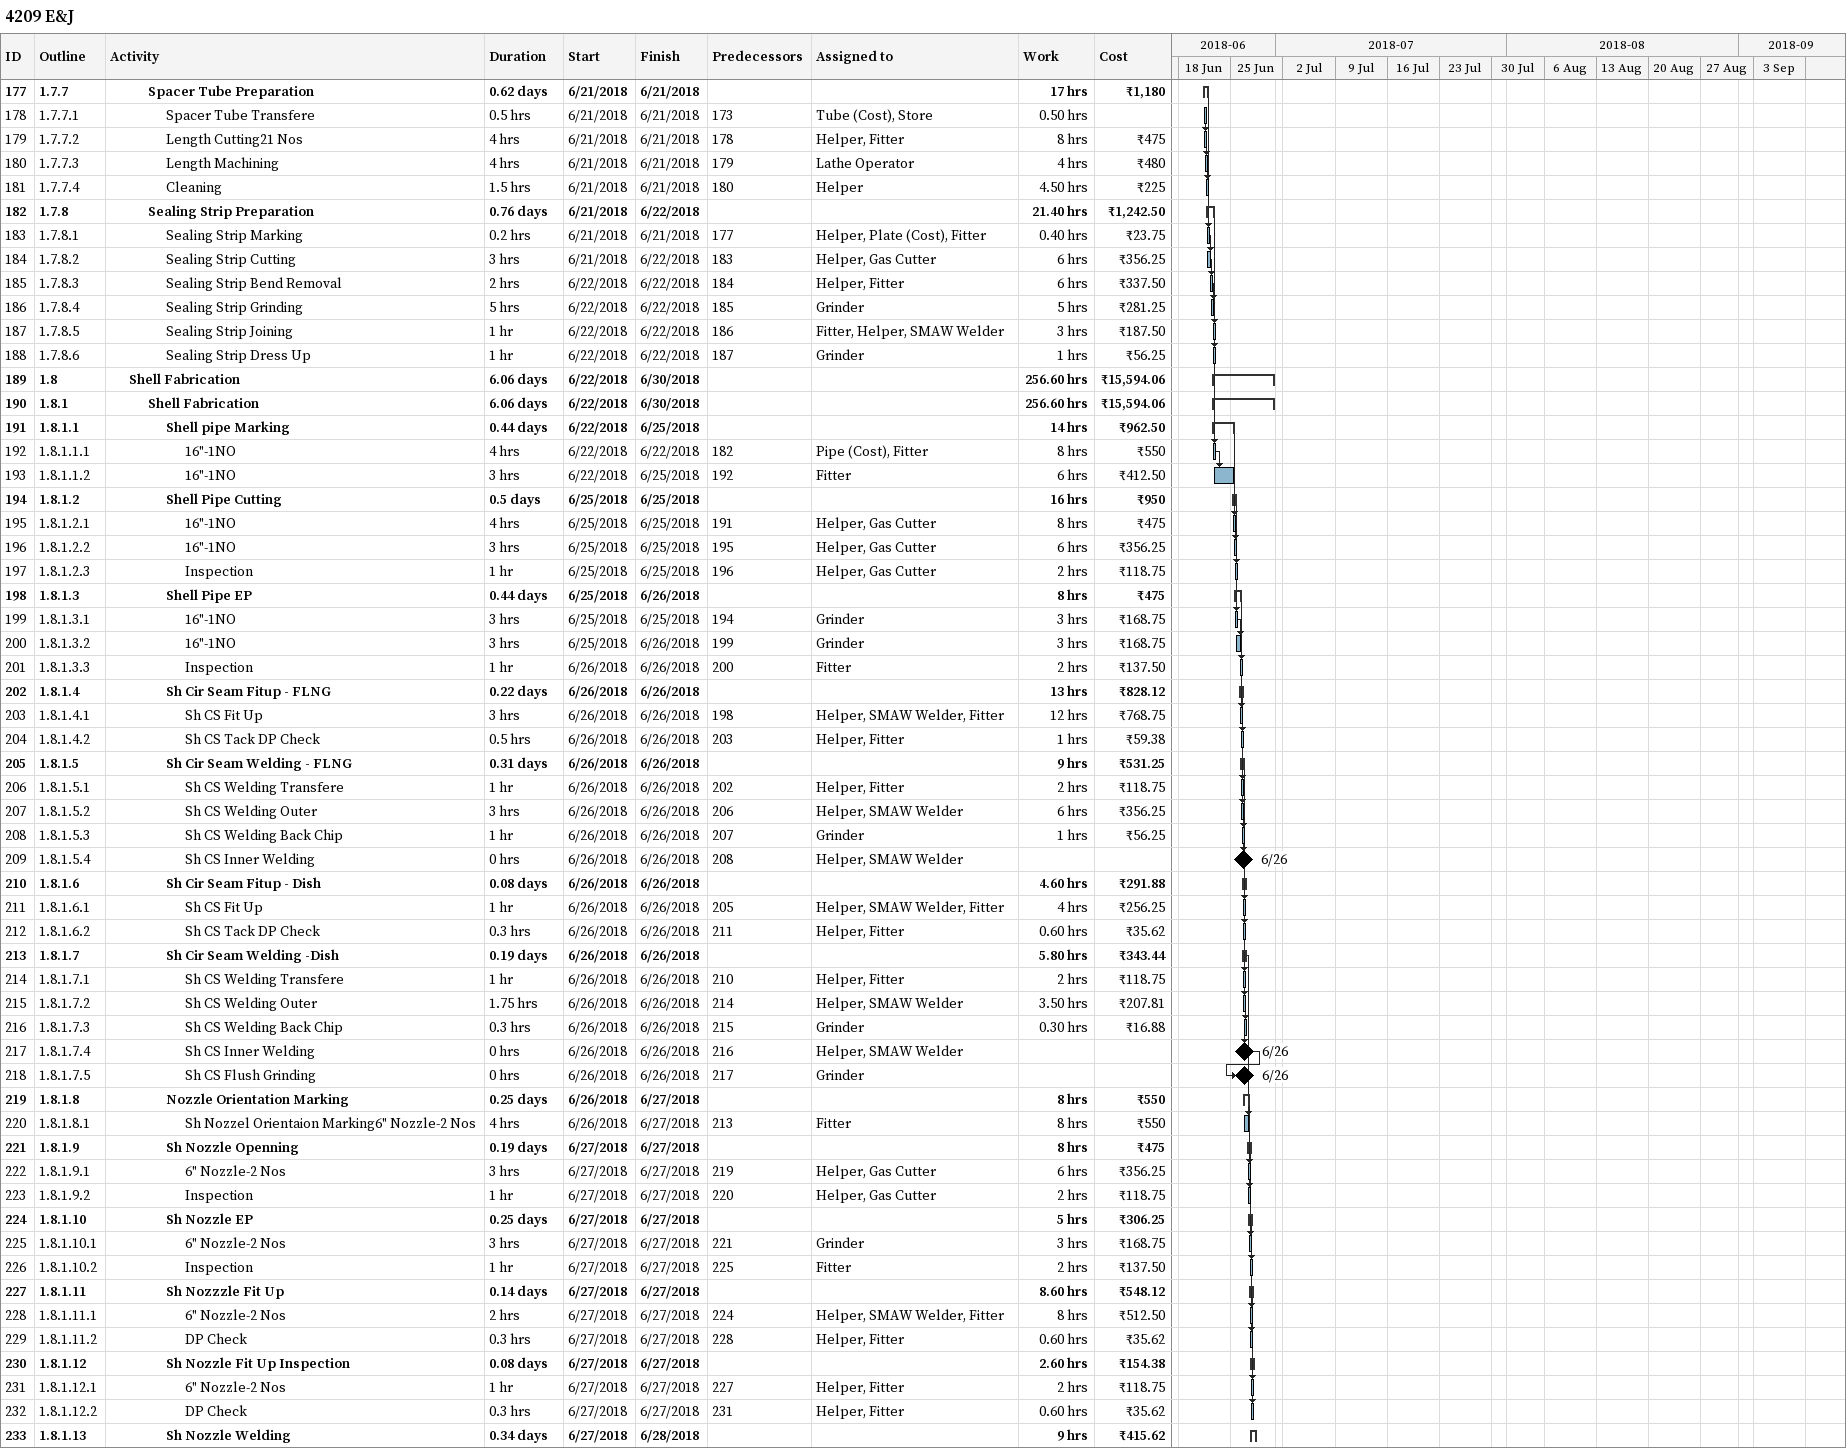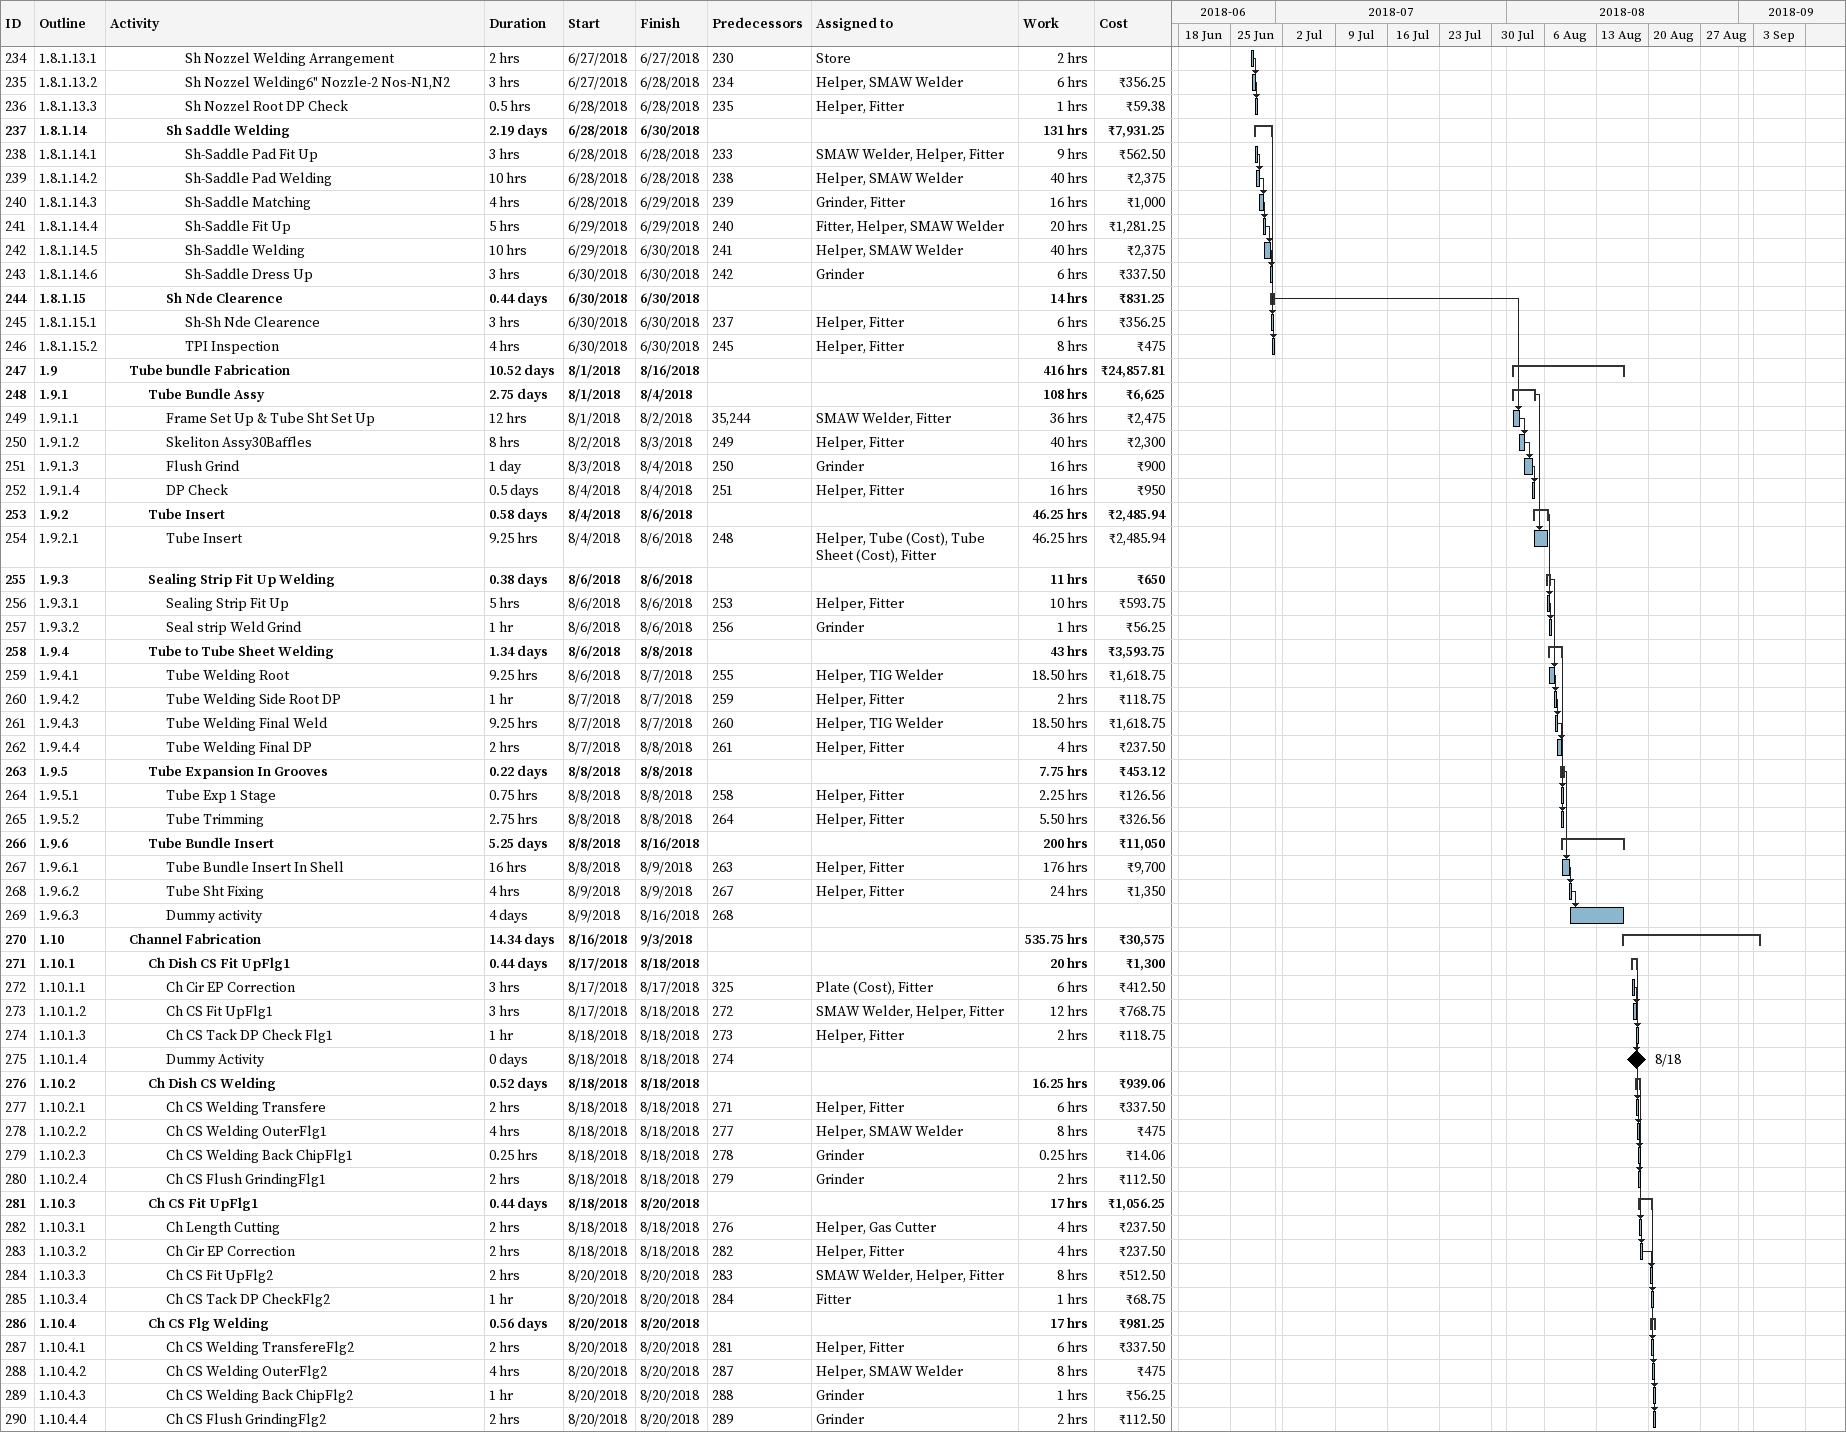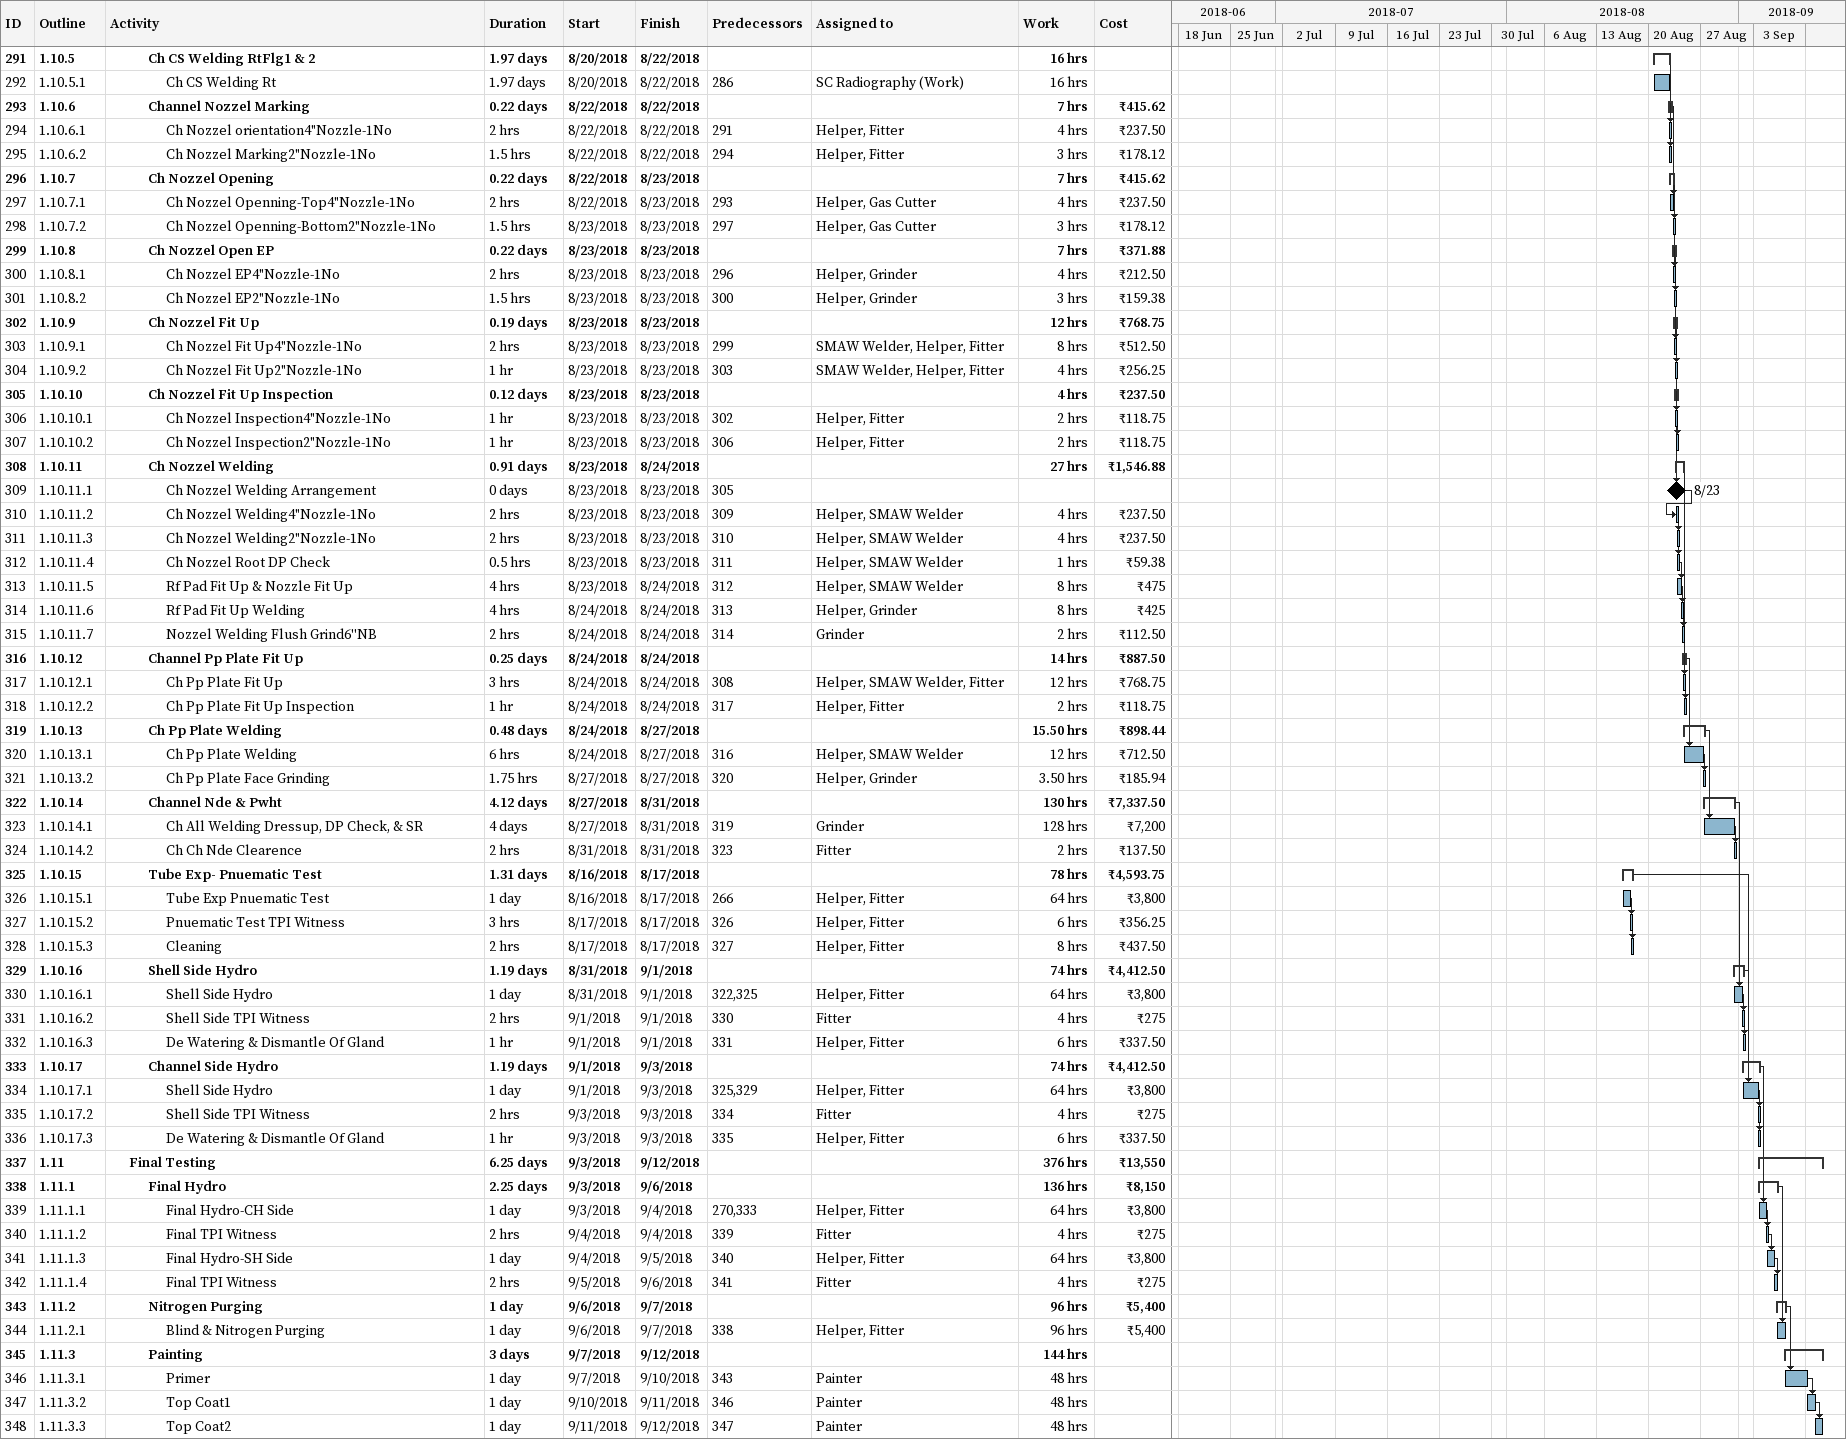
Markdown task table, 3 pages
4209 E&J

| ID | WBS | Task | Duration | Start | Finish | Predecessors | Resources | Work (h) | Cost (₹) |
|---|---|---|---|---|---|---|---|---|---|
| 177 | 1.7.7 | **Spacer Tube Preparation** | 0.62d | 2018-06-21 | 2018-06-21 |  |  | 17 | 1180 |
| 178 | 1.7.7.1 | Spacer Tube Transfere | 0.5h | 2018-06-21 | 2018-06-21 | 173 | Tube (Cost), Store | 0.50 |  |
| 179 | 1.7.7.2 | Length Cutting21 Nos | 4h | 2018-06-21 | 2018-06-21 | 178 | Helper, Fitter | 8 | 475 |
| 180 | 1.7.7.3 | Length Machining | 4h | 2018-06-21 | 2018-06-21 | 179 | Lathe Operator | 4 | 480 |
| 181 | 1.7.7.4 | Cleaning | 1.5h | 2018-06-21 | 2018-06-21 | 180 | Helper | 4.50 | 225 |
| 182 | 1.7.8 | **Sealing Strip Preparation** | 0.76d | 2018-06-21 | 2018-06-22 |  |  | 21.40 | 1242.50 |
| 183 | 1.7.8.1 | Sealing Strip Marking | 0.2h | 2018-06-21 | 2018-06-21 | 177 | Helper, Plate (Cost), Fitter | 0.40 | 23.75 |
| 184 | 1.7.8.2 | Sealing Strip Cutting | 3h | 2018-06-21 | 2018-06-22 | 183 | Helper, Gas Cutter | 6 | 356.25 |
| 185 | 1.7.8.3 | Sealing Strip Bend Removal | 2h | 2018-06-22 | 2018-06-22 | 184 | Helper, Fitter | 6 | 337.50 |
| 186 | 1.7.8.4 | Sealing Strip Grinding | 5h | 2018-06-22 | 2018-06-22 | 185 | Grinder | 5 | 281.25 |
| 187 | 1.7.8.5 | Sealing Strip Joining | 1h | 2018-06-22 | 2018-06-22 | 186 | Fitter, Helper, SMAW Welder | 3 | 187.50 |
| 188 | 1.7.8.6 | Sealing Strip Dress Up | 1h | 2018-06-22 | 2018-06-22 | 187 | Grinder | 1 | 56.25 |
| 189 | 1.8 | **Shell Fabrication** | 6.06d | 2018-06-22 | 2018-06-30 |  |  | 256.60 | 15594.06 |
| 190 | 1.8.1 | **Shell Fabrication** | 6.06d | 2018-06-22 | 2018-06-30 |  |  | 256.60 | 15594.06 |
| 191 | 1.8.1.1 | **Shell pipe Marking** | 0.44d | 2018-06-22 | 2018-06-25 |  |  | 14 | 962.50 |
| 192 | 1.8.1.1.1 | 16"-1NO | 4h | 2018-06-22 | 2018-06-22 | 182 | Pipe (Cost), Fitter | 8 | 550 |
| 193 | 1.8.1.1.2 | 16"-1NO | 3h | 2018-06-22 | 2018-06-25 | 192 | Fitter | 6 | 412.50 |
| 194 | 1.8.1.2 | **Shell Pipe Cutting** | 0.5d | 2018-06-25 | 2018-06-25 |  |  | 16 | 950 |
| 195 | 1.8.1.2.1 | 16"-1NO | 4h | 2018-06-25 | 2018-06-25 | 191 | Helper, Gas Cutter | 8 | 475 |
| 196 | 1.8.1.2.2 | 16"-1NO | 3h | 2018-06-25 | 2018-06-25 | 195 | Helper, Gas Cutter | 6 | 356.25 |
| 197 | 1.8.1.2.3 | Inspection | 1h | 2018-06-25 | 2018-06-25 | 196 | Helper, Gas Cutter | 2 | 118.75 |
| 198 | 1.8.1.3 | **Shell Pipe EP** | 0.44d | 2018-06-25 | 2018-06-26 |  |  | 8 | 475 |
| 199 | 1.8.1.3.1 | 16"-1NO | 3h | 2018-06-25 | 2018-06-25 | 194 | Grinder | 3 | 168.75 |
| 200 | 1.8.1.3.2 | 16"-1NO | 3h | 2018-06-25 | 2018-06-26 | 199 | Grinder | 3 | 168.75 |
| 201 | 1.8.1.3.3 | Inspection | 1h | 2018-06-26 | 2018-06-26 | 200 | Fitter | 2 | 137.50 |
| 202 | 1.8.1.4 | **Sh Cir Seam Fitup - FLNG** | 0.22d | 2018-06-26 | 2018-06-26 |  |  | 13 | 828.12 |
| 203 | 1.8.1.4.1 | Sh CS Fit Up | 3h | 2018-06-26 | 2018-06-26 | 198 | Helper, SMAW Welder, Fitter | 12 | 768.75 |
| 204 | 1.8.1.4.2 | Sh CS Tack DP Check | 0.5h | 2018-06-26 | 2018-06-26 | 203 | Helper, Fitter | 1 | 59.38 |
| 205 | 1.8.1.5 | **Sh Cir Seam Welding - FLNG** | 0.31d | 2018-06-26 | 2018-06-26 |  |  | 9 | 531.25 |
| 206 | 1.8.1.5.1 | Sh CS Welding Transfere | 1h | 2018-06-26 | 2018-06-26 | 202 | Helper, Fitter | 2 | 118.75 |
| 207 | 1.8.1.5.2 | Sh CS Welding Outer | 3h | 2018-06-26 | 2018-06-26 | 206 | Helper, SMAW Welder | 6 | 356.25 |
| 208 | 1.8.1.5.3 | Sh CS Welding Back Chip | 1h | 2018-06-26 | 2018-06-26 | 207 | Grinder | 1 | 56.25 |
| 209 | 1.8.1.5.4 | Sh CS Inner Welding | 0h | 2018-06-26 | 2018-06-26 | 208 | Helper, SMAW Welder |  |  |
| 210 | 1.8.1.6 | **Sh Cir Seam Fitup - Dish** | 0.08d | 2018-06-26 | 2018-06-26 |  |  | 4.60 | 291.88 |
| 211 | 1.8.1.6.1 | Sh CS Fit Up | 1h | 2018-06-26 | 2018-06-26 | 205 | Helper, SMAW Welder, Fitter | 4 | 256.25 |
| 212 | 1.8.1.6.2 | Sh CS Tack DP Check | 0.3h | 2018-06-26 | 2018-06-26 | 211 | Helper, Fitter | 0.60 | 35.62 |
| 213 | 1.8.1.7 | **Sh Cir Seam Welding -Dish** | 0.19d | 2018-06-26 | 2018-06-26 |  |  | 5.80 | 343.44 |
| 214 | 1.8.1.7.1 | Sh CS Welding Transfere | 1h | 2018-06-26 | 2018-06-26 | 210 | Helper, Fitter | 2 | 118.75 |
| 215 | 1.8.1.7.2 | Sh CS Welding Outer | 1.75h | 2018-06-26 | 2018-06-26 | 214 | Helper, SMAW Welder | 3.50 | 207.81 |
| 216 | 1.8.1.7.3 | Sh CS Welding Back Chip | 0.3h | 2018-06-26 | 2018-06-26 | 215 | Grinder | 0.30 | 16.88 |
| 217 | 1.8.1.7.4 | Sh CS Inner Welding | 0h | 2018-06-26 | 2018-06-26 | 216 | Helper, SMAW Welder |  |  |
| 218 | 1.8.1.7.5 | Sh CS Flush Grinding | 0h | 2018-06-26 | 2018-06-26 | 217 | Grinder |  |  |
| 219 | 1.8.1.8 | **Nozzle Orientation Marking** | 0.25d | 2018-06-26 | 2018-06-27 |  |  | 8 | 550 |
| 220 | 1.8.1.8.1 | Sh Nozzel Orientaion Marking6" Nozzle-2 Nos | 4h | 2018-06-26 | 2018-06-27 | 213 | Fitter | 8 | 550 |
| 221 | 1.8.1.9 | **Sh Nozzle Openning** | 0.19d | 2018-06-27 | 2018-06-27 |  |  | 8 | 475 |
| 222 | 1.8.1.9.1 | 6" Nozzle-2 Nos | 3h | 2018-06-27 | 2018-06-27 | 219 | Helper, Gas Cutter | 6 | 356.25 |
| 223 | 1.8.1.9.2 | Inspection | 1h | 2018-06-27 | 2018-06-27 | 220 | Helper, Gas Cutter | 2 | 118.75 |
| 224 | 1.8.1.10 | **Sh Nozzle EP** | 0.25d | 2018-06-27 | 2018-06-27 |  |  | 5 | 306.25 |
| 225 | 1.8.1.10.1 | 6" Nozzle-2 Nos | 3h | 2018-06-27 | 2018-06-27 | 221 | Grinder | 3 | 168.75 |
| 226 | 1.8.1.10.2 | Inspection | 1h | 2018-06-27 | 2018-06-27 | 225 | Fitter | 2 | 137.50 |
| 227 | 1.8.1.11 | **Sh Nozzzle Fit Up** | 0.14d | 2018-06-27 | 2018-06-27 |  |  | 8.60 | 548.12 |
| 228 | 1.8.1.11.1 | 6" Nozzle-2 Nos | 2h | 2018-06-27 | 2018-06-27 | 224 | Helper, SMAW Welder, Fitter | 8 | 512.50 |
| 229 | 1.8.1.11.2 | DP Check | 0.3h | 2018-06-27 | 2018-06-27 | 228 | Helper, Fitter | 0.60 | 35.62 |
| 230 | 1.8.1.12 | **Sh Nozzle Fit Up Inspection** | 0.08d | 2018-06-27 | 2018-06-27 |  |  | 2.60 | 154.38 |
| 231 | 1.8.1.12.1 | 6" Nozzle-2 Nos | 1h | 2018-06-27 | 2018-06-27 | 227 | Helper, Fitter | 2 | 118.75 |
| 232 | 1.8.1.12.2 | DP Check | 0.3h | 2018-06-27 | 2018-06-27 | 231 | Helper, Fitter | 0.60 | 35.62 |
| 233 | 1.8.1.13 | **Sh Nozzle Welding** | 0.34d | 2018-06-27 | 2018-06-28 |  |  | 9 | 415.62 |
| 234 | 1.8.1.13.1 | Sh Nozzel Welding Arrangement | 2h | 2018-06-27 | 2018-06-27 | 230 | Store | 2 |  |
| 235 | 1.8.1.13.2 | Sh Nozzel Welding6" Nozzle-2 Nos-N1,N2 | 3h | 2018-06-27 | 2018-06-28 | 234 | Helper, SMAW Welder | 6 | 356.25 |
| 236 | 1.8.1.13.3 | Sh Nozzel Root DP Check | 0.5h | 2018-06-28 | 2018-06-28 | 235 | Helper, Fitter | 1 | 59.38 |
| 237 | 1.8.1.14 | **Sh Saddle Welding** | 2.19d | 2018-06-28 | 2018-06-30 |  |  | 131 | 7931.25 |
| 238 | 1.8.1.14.1 | Sh-Saddle Pad Fit Up | 3h | 2018-06-28 | 2018-06-28 | 233 | SMAW Welder, Helper, Fitter | 9 | 562.50 |
| 239 | 1.8.1.14.2 | Sh-Saddle Pad Welding | 10h | 2018-06-28 | 2018-06-28 | 238 | Helper, SMAW Welder | 40 | 2375 |
| 240 | 1.8.1.14.3 | Sh-Saddle Matching | 4h | 2018-06-28 | 2018-06-29 | 239 | Grinder, Fitter | 16 | 1000 |
| 241 | 1.8.1.14.4 | Sh-Saddle Fit Up | 5h | 2018-06-29 | 2018-06-29 | 240 | Fitter, Helper, SMAW Welder | 20 | 1281.25 |
| 242 | 1.8.1.14.5 | Sh-Saddle Welding | 10h | 2018-06-29 | 2018-06-30 | 241 | Helper, SMAW Welder | 40 | 2375 |
| 243 | 1.8.1.14.6 | Sh-Saddle Dress Up | 3h | 2018-06-30 | 2018-06-30 | 242 | Grinder | 6 | 337.50 |
| 244 | 1.8.1.15 | **Sh Nde Clearence** | 0.44d | 2018-06-30 | 2018-06-30 |  |  | 14 | 831.25 |
| 245 | 1.8.1.15.1 | Sh-Sh Nde Clearence | 3h | 2018-06-30 | 2018-06-30 | 237 | Helper, Fitter | 6 | 356.25 |
| 246 | 1.8.1.15.2 | TPI Inspection | 4h | 2018-06-30 | 2018-06-30 | 245 | Helper, Fitter | 8 | 475 |
| 247 | 1.9 | **Tube bundle Fabrication** | 10.52d | 2018-08-01 | 2018-08-16 |  |  | 416 | 24857.81 |
| 248 | 1.9.1 | **Tube Bundle Assy** | 2.75d | 2018-08-01 | 2018-08-04 |  |  | 108 | 6625 |
| 249 | 1.9.1.1 | Frame Set Up & Tube Sht Set Up | 12h | 2018-08-01 | 2018-08-02 | 35, 244 | SMAW Welder, Fitter | 36 | 2475 |
| 250 | 1.9.1.2 | Skeliton Assy30Baffles | 8h | 2018-08-02 | 2018-08-03 | 249 | Helper, Fitter | 40 | 2300 |
| 251 | 1.9.1.3 | Flush Grind | 1d | 2018-08-03 | 2018-08-04 | 250 | Grinder | 16 | 900 |
| 252 | 1.9.1.4 | DP Check | 0.5d | 2018-08-04 | 2018-08-04 | 251 | Helper, Fitter | 16 | 950 |
| 253 | 1.9.2 | **Tube Insert** | 0.58d | 2018-08-04 | 2018-08-06 |  |  | 46.25 | 2485.94 |
| 254 | 1.9.2.1 | Tube Insert | 9.25h | 2018-08-04 | 2018-08-06 | 248 | Helper, Tube (Cost), Tube Sheet (Cost), Fitter | 46.25 | 2485.94 |
| 255 | 1.9.3 | **Sealing Strip Fit Up Welding** | 0.38d | 2018-08-06 | 2018-08-06 |  |  | 11 | 650 |
| 256 | 1.9.3.1 | Sealing Strip Fit Up | 5h | 2018-08-06 | 2018-08-06 | 253 | Helper, Fitter | 10 | 593.75 |
| 257 | 1.9.3.2 | Seal strip Weld Grind | 1h | 2018-08-06 | 2018-08-06 | 256 | Grinder | 1 | 56.25 |
| 258 | 1.9.4 | **Tube to Tube Sheet Welding** | 1.34d | 2018-08-06 | 2018-08-08 |  |  | 43 | 3593.75 |
| 259 | 1.9.4.1 | Tube Welding Root | 9.25h | 2018-08-06 | 2018-08-07 | 255 | Helper, TIG Welder | 18.50 | 1618.75 |
| 260 | 1.9.4.2 | Tube Welding Side Root DP | 1h | 2018-08-07 | 2018-08-07 | 259 | Helper, Fitter | 2 | 118.75 |
| 261 | 1.9.4.3 | Tube Welding Final Weld | 9.25h | 2018-08-07 | 2018-08-07 | 260 | Helper, TIG Welder | 18.50 | 1618.75 |
| 262 | 1.9.4.4 | Tube Welding Final DP | 2h | 2018-08-07 | 2018-08-08 | 261 | Helper, Fitter | 4 | 237.50 |
| 263 | 1.9.5 | **Tube Expansion In Grooves** | 0.22d | 2018-08-08 | 2018-08-08 |  |  | 7.75 | 453.12 |
| 264 | 1.9.5.1 | Tube Exp 1 Stage | 0.75h | 2018-08-08 | 2018-08-08 | 258 | Helper, Fitter | 2.25 | 126.56 |
| 265 | 1.9.5.2 | Tube Trimming | 2.75h | 2018-08-08 | 2018-08-08 | 264 | Helper, Fitter | 5.50 | 326.56 |
| 266 | 1.9.6 | **Tube Bundle Insert** | 5.25d | 2018-08-08 | 2018-08-16 |  |  | 200 | 11050 |
| 267 | 1.9.6.1 | Tube Bundle Insert In Shell | 16h | 2018-08-08 | 2018-08-09 | 263 | Helper, Fitter | 176 | 9700 |
| 268 | 1.9.6.2 | Tube Sht Fixing | 4h | 2018-08-09 | 2018-08-09 | 267 | Helper, Fitter | 24 | 1350 |
| 269 | 1.9.6.3 | Dummy activity | 4d | 2018-08-09 | 2018-08-16 | 268 |  |  |  |
| 270 | 1.10 | **Channel Fabrication** | 14.34d | 2018-08-16 | 2018-09-03 |  |  | 535.75 | 30575 |
| 271 | 1.10.1 | **Ch Dish CS Fit UpFlg1** | 0.44d | 2018-08-17 | 2018-08-18 |  |  | 20 | 1300 |
| 272 | 1.10.1.1 | Ch Cir EP Correction | 3h | 2018-08-17 | 2018-08-17 | 325 | Plate (Cost), Fitter | 6 | 412.50 |
| 273 | 1.10.1.2 | Ch CS Fit UpFlg1 | 3h | 2018-08-17 | 2018-08-18 | 272 | SMAW Welder, Helper, Fitter | 12 | 768.75 |
| 274 | 1.10.1.3 | Ch CS Tack DP Check Flg1 | 1h | 2018-08-18 | 2018-08-18 | 273 | Helper, Fitter | 2 | 118.75 |
| 275 | 1.10.1.4 | Dummy Activity | 0d | 2018-08-18 | 2018-08-18 | 274 |  |  |  |
| 276 | 1.10.2 | **Ch Dish CS Welding** | 0.52d | 2018-08-18 | 2018-08-18 |  |  | 16.25 | 939.06 |
| 277 | 1.10.2.1 | Ch CS Welding Transfere | 2h | 2018-08-18 | 2018-08-18 | 271 | Helper, Fitter | 6 | 337.50 |
| 278 | 1.10.2.2 | Ch CS Welding OuterFlg1 | 4h | 2018-08-18 | 2018-08-18 | 277 | Helper, SMAW Welder | 8 | 475 |
| 279 | 1.10.2.3 | Ch CS Welding Back ChipFlg1 | 0.25h | 2018-08-18 | 2018-08-18 | 278 | Grinder | 0.25 | 14.06 |
| 280 | 1.10.2.4 | Ch CS Flush GrindingFlg1 | 2h | 2018-08-18 | 2018-08-18 | 279 | Grinder | 2 | 112.50 |
| 281 | 1.10.3 | **Ch CS Fit UpFlg1** | 0.44d | 2018-08-18 | 2018-08-20 |  |  | 17 | 1056.25 |
| 282 | 1.10.3.1 | Ch Length Cutting | 2h | 2018-08-18 | 2018-08-18 | 276 | Helper, Gas Cutter | 4 | 237.50 |
| 283 | 1.10.3.2 | Ch Cir EP Correction | 2h | 2018-08-18 | 2018-08-18 | 282 | Helper, Fitter | 4 | 237.50 |
| 284 | 1.10.3.3 | Ch CS Fit UpFlg2 | 2h | 2018-08-20 | 2018-08-20 | 283 | SMAW Welder, Helper, Fitter | 8 | 512.50 |
| 285 | 1.10.3.4 | Ch CS Tack DP CheckFlg2 | 1h | 2018-08-20 | 2018-08-20 | 284 | Fitter | 1 | 68.75 |
| 286 | 1.10.4 | **Ch CS Flg Welding** | 0.56d | 2018-08-20 | 2018-08-20 |  |  | 17 | 981.25 |
| 287 | 1.10.4.1 | Ch CS Welding TransfereFlg2 | 2h | 2018-08-20 | 2018-08-20 | 281 | Helper, Fitter | 6 | 337.50 |
| 288 | 1.10.4.2 | Ch CS Welding OuterFlg2 | 4h | 2018-08-20 | 2018-08-20 | 287 | Helper, SMAW Welder | 8 | 475 |
| 289 | 1.10.4.3 | Ch CS Welding Back ChipFlg2 | 1h | 2018-08-20 | 2018-08-20 | 288 | Grinder | 1 | 56.25 |
| 290 | 1.10.4.4 | Ch CS Flush GrindingFlg2 | 2h | 2018-08-20 | 2018-08-20 | 289 | Grinder | 2 | 112.50 |
| 291 | 1.10.5 | **Ch CS Welding RtFlg1 & 2** | 1.97d | 2018-08-20 | 2018-08-22 |  |  | 16 |  |
| 292 | 1.10.5.1 | Ch CS Welding Rt | 1.97d | 2018-08-20 | 2018-08-22 | 286 | SC Radiography (Work) | 16 |  |
| 293 | 1.10.6 | **Channel Nozzel Marking** | 0.22d | 2018-08-22 | 2018-08-22 |  |  | 7 | 415.62 |
| 294 | 1.10.6.1 | Ch Nozzel orientation4"Nozzle-1No | 2h | 2018-08-22 | 2018-08-22 | 291 | Helper, Fitter | 4 | 237.50 |
| 295 | 1.10.6.2 | Ch Nozzel Marking2"Nozzle-1No | 1.5h | 2018-08-22 | 2018-08-22 | 294 | Helper, Fitter | 3 | 178.12 |
| 296 | 1.10.7 | **Ch Nozzel Opening** | 0.22d | 2018-08-22 | 2018-08-23 |  |  | 7 | 415.62 |
| 297 | 1.10.7.1 | Ch Nozzel Openning-Top4"Nozzle-1No | 2h | 2018-08-22 | 2018-08-23 | 293 | Helper, Gas Cutter | 4 | 237.50 |
| 298 | 1.10.7.2 | Ch Nozzel Openning-Bottom2"Nozzle-1No | 1.5h | 2018-08-23 | 2018-08-23 | 297 | Helper, Gas Cutter | 3 | 178.12 |
| 299 | 1.10.8 | **Ch Nozzel Open EP** | 0.22d | 2018-08-23 | 2018-08-23 |  |  | 7 | 371.88 |
| 300 | 1.10.8.1 | Ch Nozzel EP4"Nozzle-1No | 2h | 2018-08-23 | 2018-08-23 | 296 | Helper, Grinder | 4 | 212.50 |
| 301 | 1.10.8.2 | Ch Nozzel EP2"Nozzle-1No | 1.5h | 2018-08-23 | 2018-08-23 | 300 | Helper, Grinder | 3 | 159.38 |
| 302 | 1.10.9 | **Ch Nozzel Fit Up** | 0.19d | 2018-08-23 | 2018-08-23 |  |  | 12 | 768.75 |
| 303 | 1.10.9.1 | Ch Nozzel Fit Up4"Nozzle-1No | 2h | 2018-08-23 | 2018-08-23 | 299 | SMAW Welder, Helper, Fitter | 8 | 512.50 |
| 304 | 1.10.9.2 | Ch Nozzel Fit Up2"Nozzle-1No | 1h | 2018-08-23 | 2018-08-23 | 303 | SMAW Welder, Helper, Fitter | 4 | 256.25 |
| 305 | 1.10.10 | **Ch Nozzel Fit Up Inspection** | 0.12d | 2018-08-23 | 2018-08-23 |  |  | 4 | 237.50 |
| 306 | 1.10.10.1 | Ch Nozzel Inspection4"Nozzle-1No | 1h | 2018-08-23 | 2018-08-23 | 302 | Helper, Fitter | 2 | 118.75 |
| 307 | 1.10.10.2 | Ch Nozzel Inspection2"Nozzle-1No | 1h | 2018-08-23 | 2018-08-23 | 306 | Helper, Fitter | 2 | 118.75 |
| 308 | 1.10.11 | **Ch Nozzel Welding** | 0.91d | 2018-08-23 | 2018-08-24 |  |  | 27 | 1546.88 |
| 309 | 1.10.11.1 | Ch Nozzel Welding Arrangement | 0d | 2018-08-23 | 2018-08-23 | 305 |  |  |  |
| 310 | 1.10.11.2 | Ch Nozzel Welding4"Nozzle-1No | 2h | 2018-08-23 | 2018-08-23 | 309 | Helper, SMAW Welder | 4 | 237.50 |
| 311 | 1.10.11.3 | Ch Nozzel Welding2"Nozzle-1No | 2h | 2018-08-23 | 2018-08-23 | 310 | Helper, SMAW Welder | 4 | 237.50 |
| 312 | 1.10.11.4 | Ch Nozzel Root DP Check | 0.5h | 2018-08-23 | 2018-08-23 | 311 | Helper, SMAW Welder | 1 | 59.38 |
| 313 | 1.10.11.5 | Rf Pad Fit Up & Nozzle Fit Up | 4h | 2018-08-23 | 2018-08-24 | 312 | Helper, SMAW Welder | 8 | 475 |
| 314 | 1.10.11.6 | Rf Pad Fit Up Welding | 4h | 2018-08-24 | 2018-08-24 | 313 | Helper, Grinder | 8 | 425 |
| 315 | 1.10.11.7 | Nozzel Welding Flush Grind6''NB | 2h | 2018-08-24 | 2018-08-24 | 314 | Grinder | 2 | 112.50 |
| 316 | 1.10.12 | **Channel Pp Plate Fit Up** | 0.25d | 2018-08-24 | 2018-08-24 |  |  | 14 | 887.50 |
| 317 | 1.10.12.1 | Ch Pp Plate Fit Up | 3h | 2018-08-24 | 2018-08-24 | 308 | Helper, SMAW Welder, Fitter | 12 | 768.75 |
| 318 | 1.10.12.2 | Ch Pp Plate Fit Up Inspection | 1h | 2018-08-24 | 2018-08-24 | 317 | Helper, Fitter | 2 | 118.75 |
| 319 | 1.10.13 | **Ch Pp Plate Welding** | 0.48d | 2018-08-24 | 2018-08-27 |  |  | 15.50 | 898.44 |
| 320 | 1.10.13.1 | Ch Pp Plate Welding | 6h | 2018-08-24 | 2018-08-27 | 316 | Helper, SMAW Welder | 12 | 712.50 |
| 321 | 1.10.13.2 | Ch Pp Plate Face Grinding | 1.75h | 2018-08-27 | 2018-08-27 | 320 | Helper, Grinder | 3.50 | 185.94 |
| 322 | 1.10.14 | **Channel Nde & Pwht** | 4.12d | 2018-08-27 | 2018-08-31 |  |  | 130 | 7337.50 |
| 323 | 1.10.14.1 | Ch All Welding Dressup, DP Check, & SR | 4d | 2018-08-27 | 2018-08-31 | 319 | Grinder | 128 | 7200 |
| 324 | 1.10.14.2 | Ch Ch Nde Clearence | 2h | 2018-08-31 | 2018-08-31 | 323 | Fitter | 2 | 137.50 |
| 325 | 1.10.15 | **Tube Exp- Pnuematic Test** | 1.31d | 2018-08-16 | 2018-08-17 |  |  | 78 | 4593.75 |
| 326 | 1.10.15.1 | Tube Exp Pnuematic Test | 1d | 2018-08-16 | 2018-08-17 | 266 | Helper, Fitter | 64 | 3800 |
| 327 | 1.10.15.2 | Pnuematic Test TPI Witness | 3h | 2018-08-17 | 2018-08-17 | 326 | Helper, Fitter | 6 | 356.25 |
| 328 | 1.10.15.3 | Cleaning | 2h | 2018-08-17 | 2018-08-17 | 327 | Helper, Fitter | 8 | 437.50 |
| 329 | 1.10.16 | **Shell Side Hydro** | 1.19d | 2018-08-31 | 2018-09-01 |  |  | 74 | 4412.50 |
| 330 | 1.10.16.1 | Shell Side Hydro | 1d | 2018-08-31 | 2018-09-01 | 322, 325 | Helper, Fitter | 64 | 3800 |
| 331 | 1.10.16.2 | Shell Side TPI Witness | 2h | 2018-09-01 | 2018-09-01 | 330 | Fitter | 4 | 275 |
| 332 | 1.10.16.3 | De Watering & Dismantle Of Gland | 1h | 2018-09-01 | 2018-09-01 | 331 | Helper, Fitter | 6 | 337.50 |
| 333 | 1.10.17 | **Channel Side Hydro** | 1.19d | 2018-09-01 | 2018-09-03 |  |  | 74 | 4412.50 |
| 334 | 1.10.17.1 | Shell Side Hydro | 1d | 2018-09-01 | 2018-09-03 | 325, 329 | Helper, Fitter | 64 | 3800 |
| 335 | 1.10.17.2 | Shell Side TPI Witness | 2h | 2018-09-03 | 2018-09-03 | 334 | Fitter | 4 | 275 |
| 336 | 1.10.17.3 | De Watering & Dismantle Of Gland | 1h | 2018-09-03 | 2018-09-03 | 335 | Helper, Fitter | 6 | 337.50 |
| 337 | 1.11 | **Final Testing** | 6.25d | 2018-09-03 | 2018-09-12 |  |  | 376 | 13550 |
| 338 | 1.11.1 | **Final Hydro** | 2.25d | 2018-09-03 | 2018-09-06 |  |  | 136 | 8150 |
| 339 | 1.11.1.1 | Final Hydro-CH Side | 1d | 2018-09-03 | 2018-09-04 | 270, 333 | Helper, Fitter | 64 | 3800 |
| 340 | 1.11.1.2 | Final TPI Witness | 2h | 2018-09-04 | 2018-09-04 | 339 | Fitter | 4 | 275 |
| 341 | 1.11.1.3 | Final Hydro-SH Side | 1d | 2018-09-04 | 2018-09-05 | 340 | Helper, Fitter | 64 | 3800 |
| 342 | 1.11.1.4 | Final TPI Witness | 2h | 2018-09-05 | 2018-09-06 | 341 | Fitter | 4 | 275 |
| 343 | 1.11.2 | **Nitrogen Purging** | 1d | 2018-09-06 | 2018-09-07 |  |  | 96 | 5400 |
| 344 | 1.11.2.1 | Blind & Nitrogen Purging | 1d | 2018-09-06 | 2018-09-07 | 338 | Helper, Fitter | 96 | 5400 |
| 345 | 1.11.3 | **Painting** | 3d | 2018-09-07 | 2018-09-12 |  |  | 144 |  |
| 346 | 1.11.3.1 | Primer | 1d | 2018-09-07 | 2018-09-10 | 343 | Painter | 48 |  |
| 347 | 1.11.3.2 | Top Coat1 | 1d | 2018-09-10 | 2018-09-11 | 346 | Painter | 48 |  |
| 348 | 1.11.3.3 | Top Coat2 | 1d | 2018-09-11 | 2018-09-12 | 347 | Painter | 48 |  |
